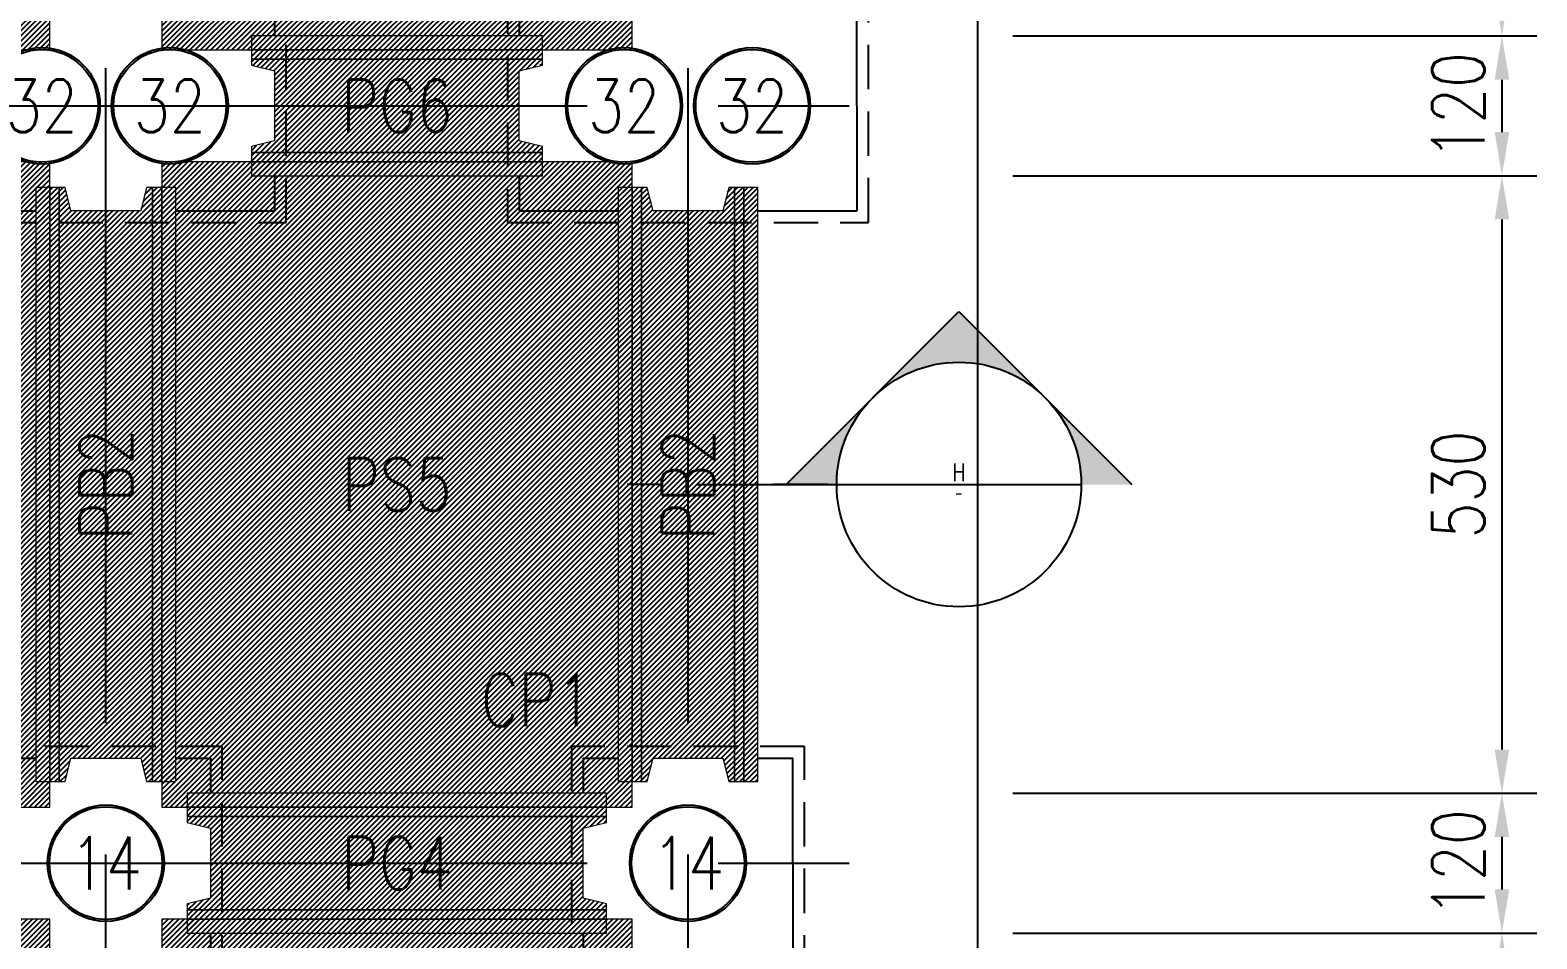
# Model space of a CAD drawing. Extents: x -4754 to 9942, y -40154 to 3841.
# Drawn here: x 3526 to 4820, y -19250 to -18470 of the extents above; entities that cross this region are included whole.
import ezdxf
from ezdxf.enums import TextEntityAlignment as Align

# ---------------------------------------------------------------- set-up
doc = ezdxf.new("R2010")
doc.units = 0
doc.header["$LTSCALE"] = 3
doc.linetypes.add('CENTER', pattern=[2, 1.25, -0.25, 0.25, -0.25])
doc.linetypes.add('DASHED', pattern=[19.05, 12.7, -6.35])
doc.layers.get('0').update_dxf_attribs({"linetype": 'CONTINUOUS'})
doc.layers.add('HB_0', color=7, linetype='CONTINUOUS', transparency=0.5)
doc.layers.add('預鑄版_HATCH', color=253, linetype='CONTINUOUS', transparency=0.1)
for name, color, linetype in [('HB_DIM', 1, 'CONTINUOUS'), ('剖面線', 1, 'CONTINUOUS'), ('基椿', 1, 'CONTINUOUS'), ('底圖', 7, 'CONTINUOUS'), ('預鑄梁', 7, 'CONTINUOUS'), ('預鑄梁_HATCH', 253, 'CONTINUOUS'), ('預鑄梁_TXT', 2, 'CONTINUOUS'), ('預鑄梁_外緣', 7, 'CONTINUOUS'), ('預鑄樁帽', 6, 'CONTINUOUS'), ('預鑄樁帽_TXT', 2, 'CONTINUOUS'), ('預鑄版', 7, 'CONTINUOUS'), ('預鑄版_TXT', 2, 'CONTINUOUS')]:
    doc.layers.add(name, color=color, linetype=linetype)
doc.styles.get("Standard").update_dxf_attribs({"font": 'ROMANS.shx', "width": 0.8, "bigfont": 'chineset.shx'})
doc.dimstyles.new('150cm', dxfattribs={"dimscale": 15, "dimtxt": 3, "dimasz": 2.5, "dimexe": 2, "dimexo": 2, "dimgap": 1, "dimtad": 1, "dimdsep": 46, "dimtxsty": 'Standard', "dimcen": 0, "dimclrt": 2, "dimadec": 0, "dimazin": 0, "dimtfac": 1, "dimtix": 1, "dimtmove": 2, "dimatfit": 3, "dimfxl": 1, "dimtolj": 1, "dimtzin": 0, "dimarcsym": 0})

# ---------------------------------------------------------------- blocks, each defined once
blk = doc.blocks.new('*D91')
at = {"layer": 'HB_DIM', "color": 0, "lineweight": -2}
for p, q in [((4369.8, -17944.7), (4819.8, -17944.7)), ((4789.8, -17982.2), (4789.8, -18437.2)), ((4369.8, -18474.7), (4819.8, -18474.7))]:
    blk.add_line(p, q, dxfattribs=at)
at = {"layer": 'HB_DIM', "color": 0}
for points in [[(4796.1, -17982.2), (4783.6, -17982.2), (4789.8, -17944.7)], [(4783.6, -18437.2), (4796.1, -18437.2), (4789.8, -18474.7)]]:
    blk.add_solid(points, dxfattribs=at)
at = {"layer": 'HB_DIM', "color": 2, "linetype": 'Continuous', "insert": (4752.3, -18209.7), "char_height": 45, "attachment_point": 5, "rotation": 90}
blk.add_mtext('\\A1;530', dxfattribs=at)
blk = doc.blocks.new('*D92')
at = {"layer": 'HB_DIM', "color": 0, "lineweight": -2}
for p, q in [((4369.8, -18474.7), (4819.8, -18474.7)), ((4789.8, -18512.2), (4789.8, -18557.2)), ((4369.8, -18594.7), (4819.8, -18594.7))]:
    blk.add_line(p, q, dxfattribs=at)
at = {"layer": 'HB_DIM', "color": 0}
for points in [[(4796.1, -18512.2), (4783.6, -18512.2), (4789.8, -18474.7)], [(4783.6, -18557.2), (4796.1, -18557.2), (4789.8, -18594.7)]]:
    blk.add_solid(points, dxfattribs=at)
at = {"layer": 'HB_DIM', "color": 2, "linetype": 'Continuous', "insert": (4752.3, -18534.7), "char_height": 45, "attachment_point": 5, "rotation": 90}
blk.add_mtext('\\A1;120', dxfattribs=at)
blk = doc.blocks.new('*D93')
at = {"layer": 'HB_DIM', "color": 0, "lineweight": -2}
for p, q in [((4369.8, -18594.7), (4819.8, -18594.7)), ((4789.8, -18632.2), (4789.8, -19087.2)), ((4369.8, -19124.7), (4819.8, -19124.7))]:
    blk.add_line(p, q, dxfattribs=at)
at = {"layer": 'HB_DIM', "color": 0}
for points in [[(4796.1, -18632.2), (4783.6, -18632.2), (4789.8, -18594.7)], [(4783.6, -19087.2), (4796.1, -19087.2), (4789.8, -19124.7)]]:
    blk.add_solid(points, dxfattribs=at)
at = {"layer": 'HB_DIM', "color": 2, "linetype": 'Continuous', "insert": (4752.3, -18859.7), "char_height": 45, "attachment_point": 5, "rotation": 90}
blk.add_mtext('\\A1;530', dxfattribs=at)
blk = doc.blocks.new('*D94')
at = {"layer": 'HB_DIM', "color": 0, "lineweight": -2}
for p, q in [((4369.8, -19124.7), (4819.8, -19124.7)), ((4789.8, -19162.2), (4789.8, -19207.2)), ((4369.8, -19244.7), (4819.8, -19244.7))]:
    blk.add_line(p, q, dxfattribs=at)
at = {"layer": 'HB_DIM', "color": 0}
for points in [[(4796.1, -19162.2), (4783.6, -19162.2), (4789.8, -19124.7)], [(4783.6, -19207.2), (4796.1, -19207.2), (4789.8, -19244.7)]]:
    blk.add_solid(points, dxfattribs=at)
at = {"layer": 'HB_DIM', "color": 2, "linetype": 'Continuous', "insert": (4752.3, -19184.7), "char_height": 45, "attachment_point": 5, "rotation": 90}
blk.add_mtext('\\A1;120', dxfattribs=at)
blk = doc.blocks.new('*D95')
at = {"layer": 'HB_DIM', "color": 0, "lineweight": -2}
for p, q in [((4369.8, -19244.7), (4819.8, -19244.7)), ((4789.8, -19282.2), (4789.8, -19737.2)), ((4369.8, -19774.7), (4819.8, -19774.7))]:
    blk.add_line(p, q, dxfattribs=at)
at = {"layer": 'HB_DIM', "color": 0}
for points in [[(4796.1, -19282.2), (4783.6, -19282.2), (4789.8, -19244.7)], [(4783.6, -19737.2), (4796.1, -19737.2), (4789.8, -19774.7)]]:
    blk.add_solid(points, dxfattribs=at)
at = {"layer": 'HB_DIM', "color": 2, "linetype": 'Continuous', "insert": (4752.3, -19509.7), "char_height": 45, "attachment_point": 5, "rotation": 90}
blk.add_mtext('\\A1;530', dxfattribs=at)
blk = doc.blocks.new('pile')
at = {"layer": 'HB_0', "linetype": 'Continuous'}
for radius in [50, 48.4]:
    blk.add_circle((0, 0), radius, dxfattribs=at)
at = {"color": 2, "width": 0.8}
blk.add_attdef('A', text='', height=45, dxfattribs=at).set_placement((0, 0), align=Align.MIDDLE_CENTER)
blk = doc.blocks.new('ST-n')
at = {"color": 2}
blk.add_line((-7, 0), (7, 0), dxfattribs=at)
blk.add_circle((0, 0), 7, dxfattribs=at)
at = {"color": 3, "width": 0.8}
blk.add_attdef('A', text='', height=5, dxfattribs=at).set_placement((0, 3.5), align=Align.MIDDLE)
at = {"color": 1, "width": 0.8}
blk.add_attdef('HB2002', text='', height=2.5, dxfattribs=at).set_placement((0, -2.5), align=Align.MIDDLE)
blk = doc.blocks.new('SEC2U0-n')
at = {"color": 2, "linetype": 'Continuous'}
for p, q in [((-9.899, 0), (0, 9.899)), ((0, 9.899), (9.899, 0)), ((-7.508, 0), (-10.617, 0))]:
    blk.add_line(p, q, dxfattribs=at)
at = {"color": 3}
for p, q in [((-17, 0), (-19, 0)), ((-15, 0), (-7, 0))]:
    blk.add_line(p, q, dxfattribs=at)
at = {"color": 2, "linetype": 'Continuous'}
blk.add_circle((0, 0), 7, dxfattribs=at)
for points in [[(0, 9.899), (-3.5, 6.062), (-4.95, 4.95), (-4.261, 5.553)], [(0, 9.899), (-1.812, 6.761), (-3.5, 6.062), (-1.812, 6.761)], [(0, 9.899), (0, 7), (-1.812, 6.761), (-0.914, 6.94)], [(0, 9.899), (3.5, 6.062), (4.95, 4.95), (4.261, 5.553)], [(0, 9.899), (1.812, 6.761), (3.5, 6.062), (1.812, 6.761)], [(0, 9.899), (0, 7), (1.812, 6.761), (0.914, 6.94)], [(-9.899, 0), (-6.062, 3.5), (-4.95, 4.95), (-5.553, 4.261)], [(9.899, 0), (6.062, 3.5), (4.95, 4.95), (5.553, 4.261)], [(-9.899, 0), (-6.761, 1.812), (-6.062, 3.5), (-6.761, 1.812)], [(9.899, 0), (6.761, 1.812), (6.062, 3.5), (6.761, 1.812)], [(-9.899, 0), (-7, 0), (-6.761, 1.812), (-6.94, 0.914)], [(9.899, 0), (7, 0), (6.761, 1.812), (6.94, 0.914)]]:
    blk.add_solid(points, dxfattribs=at)

msp = doc.modelspace()

# ---------------------------------------------------------------- hatches: boundary and pattern name
at = {"layer": '預鑄梁_HATCH', "linetype": 'Continuous'}
h = msp.add_hatch(dxfattribs=at)
h.set_pattern_fill('ANSI31', color=256, style=0)
h.paths.add_polyline_path([(3715.844, -18594.682), (3965.844, -18594.682), (3965.844, -18594.682), (3965.844, -18582.682), (3965.844, -18574.682), (3965.844, -18569.682), (3945.844, -18564.682), (3945.844, -18504.682), (3965.844, -18499.682), (3965.844, -18494.682), (3965.844, -18486.682), (3965.844, -18474.682), (3965.844, -18474.682), (3715.844, -18474.682), (3715.844, -18474.682), (3715.844, -18486.682), (3715.844, -18494.682), (3715.844, -18499.682), (3735.844, -18504.682), (3735.844, -18564.682), (3715.844, -18569.682), (3715.844, -18574.682), (3715.844, -18582.682)], flags=17)
h = msp.add_hatch(dxfattribs=at)
h.set_pattern_fill('ANSI31', color=256, style=0)
h.paths.add_polyline_path([(3530.844, -19114.682), (3542.844, -19114.682), (3550.844, -19114.682), (3555.844, -19114.682), (3560.844, -19094.682), (3620.844, -19094.682), (3625.844, -19114.682), (3630.844, -19114.682), (3638.844, -19114.682), (3650.844, -19114.682), (3650.844, -19114.682), (3650.844, -18604.682), (3650.844, -18604.682), (3638.844, -18604.682), (3630.844, -18604.682), (3625.844, -18604.682), (3620.844, -18624.682), (3560.844, -18624.682), (3555.844, -18604.682), (3550.844, -18604.682), (3542.844, -18604.682), (3530.844, -18604.682), (3530.844, -18604.682)], flags=17)
h = msp.add_hatch(dxfattribs=at)
h.set_pattern_fill('ANSI31', color=256, style=0)
h.paths.add_polyline_path([(4030.844, -19114.682), (4042.844, -19114.682), (4050.844, -19114.682), (4055.844, -19114.682), (4060.844, -19094.682), (4120.844, -19094.682), (4125.844, -19114.682), (4130.844, -19114.682), (4138.844, -19114.682), (4150.844, -19114.682), (4150.844, -19114.682), (4150.844, -18604.682), (4150.844, -18604.682), (4138.844, -18604.682), (4130.844, -18604.682), (4125.844, -18604.682), (4120.844, -18624.682), (4060.844, -18624.682), (4055.844, -18604.682), (4050.844, -18604.682), (4042.844, -18604.682), (4030.844, -18604.682), (4030.844, -18604.682)], flags=17)
h = msp.add_hatch(dxfattribs=at)
h.set_pattern_fill('ANSI31', color=256, style=0)
h.paths.add_polyline_path([(3660.844, -19244.682), (4020.844, -19244.682), (4020.844, -19244.682), (4020.844, -19232.682), (4020.844, -19224.682), (4020.844, -19219.682), (4000.844, -19214.682), (4000.844, -19154.682), (4020.844, -19149.682), (4020.844, -19144.682), (4020.844, -19136.682), (4020.844, -19124.682), (4020.844, -19124.682), (3660.844, -19124.682), (3660.844, -19124.682), (3660.844, -19136.682), (3660.844, -19144.682), (3660.844, -19149.682), (3680.844, -19154.682), (3680.844, -19214.682), (3660.844, -19219.682), (3660.844, -19224.682), (3660.844, -19232.682)], flags=17)
at = {"layer": '預鑄版_HATCH', "linetype": 'Continuous'}
h = msp.add_hatch(dxfattribs=at)
h.set_pattern_fill('ANSI31', color=256, style=0)
h.paths.add_polyline_path([(3138.844, -18486.682), (3542.844, -18486.682), (3542.844, -17932.682), (3138.844, -17932.682)], flags=17)
h = msp.add_hatch(dxfattribs=at)
h.set_pattern_fill('ANSI31', color=256, style=0)
h.paths.add_polyline_path([(3638.844, -18486.682), (4042.844, -18486.682), (4042.844, -17932.682), (3638.844, -17932.682)], flags=17)
h = msp.add_hatch(dxfattribs=at)
h.set_pattern_fill('ANSI31', color=256, style=0)
h.paths.add_polyline_path([(3138.844, -19136.682), (3542.844, -19136.682), (3542.844, -18582.682), (3138.844, -18582.682)], flags=17)
h = msp.add_hatch(dxfattribs=at)
h.set_pattern_fill('ANSI31', color=256, style=0)
h.paths.add_polyline_path([(3638.844, -19136.682), (4042.844, -19136.682), (4042.844, -18582.682), (3638.844, -18582.682)], flags=17)
h = msp.add_hatch(dxfattribs=at)
h.set_pattern_fill('ANSI31', color=256, style=0)
h.paths.add_polyline_path([(3138.844, -19786.682), (3542.844, -19786.682), (3542.844, -19232.682), (3138.844, -19232.682)], flags=17)
h = msp.add_hatch(dxfattribs=at)
h.set_pattern_fill('ANSI31', color=256, style=0)
h.paths.add_polyline_path([(3638.844, -19786.682), (4042.844, -19786.682), (4042.844, -19232.682), (3638.844, -19232.682)], flags=17)

# ---------------------------------------------------------------- linework, layer by layer
at = {"layer": '底圖', "color": 4, "linetype": 'Continuous'}
msp.add_lwpolyline([(-158.156, -19964.682), (4339.844, -19964.682), (4339.844, -16984.682), (-158.156, -16984.682), (-158.156, -19964.682)], dxfattribs=at)
at = {"layer": '底圖', "color": 252, "linetype": 'CENTER', "ltscale": 150}
for points in [[(3590.844, -19964.682), (3590.844, -16984.682)], [(4090.844, -19964.682), (4090.844, -16984.682)], [(-158.156, -18534.682), (4339.844, -18534.682)], [(-158.156, -19184.682), (4339.844, -19184.682)]]:
    msp.add_lwpolyline(points, dxfattribs=at)
at = {"layer": '預鑄梁', "lineweight": 5}
for p, q in [((3735.844, -18474.682, 110), (3715.844, -18474.682, 110)), ((3715.844, -18474.682, 110), (3715.844, -18486.682, 110)), ((3945.844, -18474.682, 110), (3735.844, -18474.682, 110)), ((3965.844, -18474.682, 110), (3945.844, -18474.682, 110)), ((3965.844, -18486.682, 110), (3965.844, -18474.682, 110)), ((3735.844, -18486.682, 110), (3715.844, -18486.682, 110)), ((3715.844, -18486.682, 110), (3715.844, -18494.682, 97)), ((3715.844, -18486.682, 110), (3735.844, -18486.682, 110)), ((3945.844, -18486.682, 110), (3735.844, -18486.682, 110)), ((3735.844, -18486.682, 110), (3945.844, -18486.682, 110)), ((3965.844, -18486.682, 110), (3945.844, -18486.682, 110)), ((3945.844, -18486.682, 110), (3965.844, -18486.682, 110)), ((3965.844, -18494.682, 97), (3965.844, -18486.682, 110)), ((3735.844, -18494.682, 97), (3715.844, -18494.682, 97)), ((3715.844, -18494.682, 97), (3715.844, -18499.682, 97)), ((3715.844, -18494.682, 97), (3735.844, -18494.682, 97)), ((3715.844, -18499.682, 97), (3735.844, -18504.682, 97)), ((3735.844, -18494.682, 97), (3945.844, -18494.682, 97)), ((3945.844, -18494.682, 97), (3735.844, -18494.682, 97)), ((3965.844, -18494.682, 97), (3945.844, -18494.682, 97)), ((3945.844, -18494.682, 97), (3965.844, -18494.682, 97)), ((3945.844, -18504.682, 97), (3965.844, -18499.682, 97)), ((3965.844, -18499.682, 97), (3965.844, -18494.682, 97)), ((3735.844, -18504.682, 97), (3735.844, -18564.682, 97)), ((3945.844, -18564.682, 97), (3945.844, -18504.682, 97)), ((3735.844, -18564.682, 97), (3715.844, -18569.682, 97)), ((3965.844, -18569.682, 97), (3945.844, -18564.682, 97)), ((3715.844, -18569.682, 97), (3715.844, -18574.682, 97)), ((3715.844, -18574.682, 97), (3735.844, -18574.682, 97)), ((3735.844, -18574.682, 97), (3715.844, -18574.682, 97)), ((3715.844, -18574.682, 97), (3715.844, -18582.682, 113)), ((3945.844, -18574.682, 97), (3735.844, -18574.682, 97)), ((3735.844, -18574.682, 97), (3945.844, -18574.682, 97)), ((3945.844, -18574.682, 97), (3965.844, -18574.682, 97)), ((3965.844, -18574.682, 97), (3945.844, -18574.682, 97)), ((3965.844, -18574.682, 97), (3965.844, -18569.682, 97)), ((3965.844, -18582.682, 113), (3965.844, -18574.682, 97)), ((3715.844, -18582.682, 113), (3735.844, -18582.682, 113)), ((3735.844, -18582.682, 113), (3715.844, -18582.682, 113)), ((3715.844, -18582.682, 113), (3715.844, -18594.682, 113)), ((3715.844, -18594.682, 113), (3735.844, -18594.682, 113)), ((3945.844, -18582.682, 113), (3735.844, -18582.682, 113)), ((3735.844, -18582.682, 113), (3945.844, -18582.682, 113)), ((3735.844, -18594.682, 113), (3945.844, -18594.682, 113)), ((3945.844, -18582.682, 113), (3965.844, -18582.682, 113)), ((3965.844, -18582.682, 113), (3945.844, -18582.682, 113)), ((3945.844, -18594.682, 113), (3965.844, -18594.682, 113)), ((3965.844, -18594.682, 113), (3965.844, -18582.682, 113)), ((3542.844, -18604.682, 113), (3530.844, -18604.682, 113)), ((3530.844, -18604.682, 113), (3530.844, -18624.682, 113)), ((3550.844, -18604.682, 97), (3542.844, -18604.682, 113)), ((3542.844, -18604.682, 113), (3542.844, -18624.682, 113)), ((3542.844, -18624.682, 113), (3542.844, -18604.682, 113)), ((3555.844, -18604.682, 97), (3550.844, -18604.682, 97)), ((3550.844, -18604.682, 97), (3550.844, -18624.682, 97)), ((3550.844, -18624.682, 97), (3550.844, -18604.682, 97)), ((3560.844, -18624.682, 97), (3555.844, -18604.682, 97)), ((3625.844, -18604.682, 97), (3620.844, -18624.682, 97)), ((3630.844, -18604.682, 97), (3625.844, -18604.682, 97)), ((3630.844, -18624.682, 97), (3630.844, -18604.682, 97)), ((3630.844, -18604.682, 97), (3630.844, -18624.682, 97)), ((3638.844, -18604.682, 113), (3630.844, -18604.682, 97)), ((3638.844, -18624.682, 113), (3638.844, -18604.682, 113)), ((3638.844, -18604.682, 113), (3638.844, -18624.682, 113)), ((3650.844, -18604.682, 113), (3638.844, -18604.682, 113)), ((3650.844, -18624.682, 113), (3650.844, -18604.682, 113)), ((4042.844, -18604.682, 113), (4030.844, -18604.682, 113)), ((4030.844, -18604.682, 113), (4030.844, -18624.682, 113)), ((4050.844, -18604.682, 97), (4042.844, -18604.682, 113)), ((4042.844, -18604.682, 113), (4042.844, -18624.682, 113)), ((4042.844, -18624.682, 113), (4042.844, -18604.682, 113)), ((4055.844, -18604.682, 97), (4050.844, -18604.682, 97)), ((4050.844, -18604.682, 97), (4050.844, -18624.682, 97)), ((4050.844, -18624.682, 97), (4050.844, -18604.682, 97)), ((4060.844, -18624.682, 97), (4055.844, -18604.682, 97)), ((4125.844, -18604.682, 97), (4120.844, -18624.682, 97)), ((4130.844, -18604.682, 97), (4125.844, -18604.682, 97)), ((4130.844, -18624.682, 97), (4130.844, -18604.682, 97)), ((4130.844, -18604.682, 97), (4130.844, -18624.682, 97)), ((4138.844, -18604.682, 113), (4130.844, -18604.682, 97)), ((4138.844, -18624.682, 113), (4138.844, -18604.682, 113)), ((4138.844, -18604.682, 113), (4138.844, -18624.682, 113)), ((4150.844, -18604.682, 113), (4138.844, -18604.682, 113)), ((4150.844, -18624.682, 113), (4150.844, -18604.682, 113)), ((3530.844, -18624.682, 113), (3530.844, -19094.682, 113)), ((3542.844, -18624.682, 113), (3542.844, -19094.682, 113)), ((3542.844, -19094.682, 113), (3542.844, -18624.682, 113)), ((3550.844, -19094.682, 97), (3550.844, -18624.682, 97)), ((3550.844, -18624.682, 97), (3550.844, -19094.682, 97)), ((3620.844, -18624.682, 97), (3560.844, -18624.682, 97)), ((3630.844, -18624.682, 97), (3630.844, -19094.682, 97)), ((3630.844, -19094.682, 97), (3630.844, -18624.682, 97)), ((3638.844, -18624.682, 113), (3638.844, -19094.682, 113)), ((3638.844, -19094.682, 113), (3638.844, -18624.682, 113)), ((3650.844, -19094.682, 113), (3650.844, -18624.682, 113)), ((4030.844, -18624.682, 113), (4030.844, -19094.682, 113)), ((4042.844, -18624.682, 113), (4042.844, -19094.682, 113)), ((4042.844, -19094.682, 113), (4042.844, -18624.682, 113)), ((4050.844, -19094.682, 97), (4050.844, -18624.682, 97)), ((4050.844, -18624.682, 97), (4050.844, -19094.682, 97)), ((4120.844, -18624.682, 97), (4060.844, -18624.682, 97)), ((4130.844, -18624.682, 97), (4130.844, -19094.682, 97)), ((4130.844, -19094.682, 97), (4130.844, -18624.682, 97)), ((4138.844, -18624.682, 113), (4138.844, -19094.682, 113)), ((4138.844, -19094.682, 113), (4138.844, -18624.682, 113)), ((4150.844, -19094.682, 113), (4150.844, -18624.682, 113)), ((3530.844, -19094.682, 113), (3530.844, -19114.682, 113)), ((3542.844, -19094.682, 113), (3542.844, -19114.682, 113)), ((3542.844, -19114.682, 113), (3542.844, -19094.682, 113)), ((3550.844, -19094.682, 97), (3550.844, -19114.682, 97)), ((3550.844, -19114.682, 97), (3550.844, -19094.682, 97)), ((3555.844, -19114.682, 97), (3560.844, -19094.682, 97)), ((3560.844, -19094.682, 97), (3620.844, -19094.682, 97)), ((3620.844, -19094.682, 97), (3625.844, -19114.682, 97)), ((3630.844, -19114.682, 97), (3630.844, -19094.682, 97)), ((3630.844, -19094.682, 97), (3630.844, -19114.682, 97)), ((3638.844, -19114.682, 113), (3638.844, -19094.682, 113)), ((3638.844, -19094.682, 113), (3638.844, -19114.682, 113)), ((3650.844, -19114.682, 113), (3650.844, -19094.682, 113)), ((4030.844, -19094.682, 113), (4030.844, -19114.682, 113)), ((4042.844, -19094.682, 113), (4042.844, -19114.682, 113)), ((4042.844, -19114.682, 113), (4042.844, -19094.682, 113)), ((4050.844, -19094.682, 97), (4050.844, -19114.682, 97)), ((4050.844, -19114.682, 97), (4050.844, -19094.682, 97)), ((4055.844, -19114.682, 97), (4060.844, -19094.682, 97)), ((4060.844, -19094.682, 97), (4120.844, -19094.682, 97)), ((4120.844, -19094.682, 97), (4125.844, -19114.682, 97)), ((4130.844, -19114.682, 97), (4130.844, -19094.682, 97)), ((4130.844, -19094.682, 97), (4130.844, -19114.682, 97)), ((4138.844, -19114.682, 113), (4138.844, -19094.682, 113)), ((4138.844, -19094.682, 113), (4138.844, -19114.682, 113)), ((4150.844, -19114.682, 113), (4150.844, -19094.682, 113)), ((3530.844, -19114.682, 113), (3542.844, -19114.682, 113)), ((3542.844, -19114.682, 113), (3550.844, -19114.682, 97)), ((3550.844, -19114.682, 97), (3555.844, -19114.682, 97)), ((3625.844, -19114.682, 97), (3630.844, -19114.682, 97)), ((3630.844, -19114.682, 97), (3638.844, -19114.682, 113)), ((3638.844, -19114.682, 113), (3650.844, -19114.682, 113)), ((3680.844, -19124.682, 113), (3660.844, -19124.682, 113)), ((3660.844, -19124.682, 113), (3660.844, -19136.682, 113)), ((4000.844, -19124.682, 113), (3680.844, -19124.682, 113)), ((4020.844, -19124.682, 113), (4000.844, -19124.682, 113)), ((4020.844, -19136.682, 113), (4020.844, -19124.682, 113)), ((4030.844, -19114.682, 113), (4042.844, -19114.682, 113)), ((4042.844, -19114.682, 113), (4050.844, -19114.682, 97)), ((4050.844, -19114.682, 97), (4055.844, -19114.682, 97)), ((4125.844, -19114.682, 97), (4130.844, -19114.682, 97)), ((4130.844, -19114.682, 97), (4138.844, -19114.682, 113)), ((4138.844, -19114.682, 113), (4150.844, -19114.682, 113)), ((3680.844, -19136.682, 113), (3660.844, -19136.682, 113)), ((3660.844, -19136.682, 113), (3660.844, -19144.682, 100)), ((3660.844, -19136.682, 113), (3680.844, -19136.682, 113)), ((4000.844, -19136.682, 113), (3680.844, -19136.682, 113)), ((3680.844, -19136.682, 113), (4000.844, -19136.682, 113)), ((4020.844, -19136.682, 113), (4000.844, -19136.682, 113)), ((4000.844, -19136.682, 113), (4020.844, -19136.682, 113)), ((4020.844, -19144.682, 100), (4020.844, -19136.682, 113)), ((3680.844, -19144.682, 100), (3660.844, -19144.682, 100)), ((3660.844, -19144.682, 100), (3660.844, -19149.682, 100)), ((3660.844, -19144.682, 100), (3680.844, -19144.682, 100)), ((3660.844, -19149.682, 100), (3680.844, -19154.682, 100)), ((3680.844, -19144.682, 100), (4000.844, -19144.682, 100)), ((4000.844, -19144.682, 100), (3680.844, -19144.682, 100)), ((4020.844, -19144.682, 100), (4000.844, -19144.682, 100)), ((4000.844, -19144.682, 100), (4020.844, -19144.682, 100)), ((4000.844, -19154.682, 100), (4020.844, -19149.682, 100)), ((4020.844, -19149.682, 100), (4020.844, -19144.682, 100)), ((3680.844, -19154.682, 100), (3680.844, -19214.682, 100)), ((4000.844, -19214.682, 100), (4000.844, -19154.682, 100)), ((3680.844, -19214.682, 100), (3660.844, -19219.682, 100)), ((4020.844, -19219.682, 100), (4000.844, -19214.682, 100)), ((3660.844, -19219.682, 100), (3660.844, -19224.682, 100)), ((3660.844, -19224.682, 100), (3680.844, -19224.682, 100)), ((3680.844, -19224.682, 100), (3660.844, -19224.682, 100)), ((3660.844, -19224.682, 100), (3660.844, -19232.682, 116)), ((4000.844, -19224.682, 100), (3680.844, -19224.682, 100)), ((3680.844, -19224.682, 100), (4000.844, -19224.682, 100)), ((4000.844, -19224.682, 100), (4020.844, -19224.682, 100)), ((4020.844, -19224.682, 100), (4000.844, -19224.682, 100)), ((4020.844, -19224.682, 100), (4020.844, -19219.682, 100)), ((4020.844, -19232.682, 116), (4020.844, -19224.682, 100)), ((3660.844, -19232.682, 116), (3680.844, -19232.682, 116)), ((3680.844, -19232.682, 116), (3660.844, -19232.682, 116)), ((3660.844, -19232.682, 116), (3660.844, -19244.682, 116)), ((4000.844, -19232.682, 116), (3680.844, -19232.682, 116)), ((3680.844, -19232.682, 116), (4000.844, -19232.682, 116)), ((4000.844, -19232.682, 116), (4020.844, -19232.682, 116)), ((4020.844, -19232.682, 116), (4000.844, -19232.682, 116)), ((4020.844, -19244.682, 116), (4020.844, -19232.682, 116)), ((3660.844, -19244.682, 116), (3680.844, -19244.682, 116)), ((3680.844, -19244.682, 116), (4000.844, -19244.682, 116)), ((4000.844, -19244.682, 116), (4020.844, -19244.682, 116))]:
    msp.add_line(p, q, dxfattribs=at)
at = {"layer": '預鑄梁', "color": 1, "linetype": 'Continuous'}
for points in [[(3735.844, -18444.682), (3735.844, -18474.682)], [(3945.844, -18444.682), (3945.844, -18474.682)], [(4235.844, -18534.682), (4235.844, -18444.682)], [(4235.844, -18534.682), (4235.844, -18624.682)], [(3735.844, -18594.682), (3735.844, -18624.682)], [(3945.844, -18594.682), (3945.844, -18624.682)], [(3445.844, -18624.682), (3530.844, -18624.682)], [(3650.844, -18624.682), (3735.844, -18624.682)], [(3945.844, -18624.682), (4030.844, -18624.682)], [(4150.844, -18624.682), (4235.844, -18624.682)], [(3500.844, -19094.682), (3530.844, -19094.682)], [(3650.844, -19094.682), (3680.844, -19094.682)], [(3680.844, -19094.682), (3680.844, -19124.682)], [(4000.844, -19094.682), (4000.844, -19124.682)], [(4000.844, -19094.682), (4030.844, -19094.682)], [(4150.844, -19094.682), (4180.844, -19094.682)], [(4180.844, -19184.682), (4180.844, -19094.682)], [(4180.844, -19184.682), (4180.844, -19274.682)], [(3680.844, -19244.682), (3680.844, -19274.682)], [(4000.844, -19244.682), (4000.844, -19274.682)]]:
    msp.add_lwpolyline(points, dxfattribs=at)
at = {"layer": '預鑄梁_外緣', "lineweight": 5}
for p, q in [((3735.844, -18474.682, 110), (3715.844, -18474.682, 110)), ((3715.844, -18474.682, 110), (3715.844, -18486.682, 110)), ((3945.844, -18474.682, 110), (3735.844, -18474.682, 110)), ((3965.844, -18474.682, 110), (3945.844, -18474.682, 110)), ((3965.844, -18486.682, 110), (3965.844, -18474.682, 110)), ((3715.844, -18486.682, 110), (3715.844, -18494.682, 97)), ((3965.844, -18494.682, 97), (3965.844, -18486.682, 110)), ((3715.844, -18494.682, 97), (3715.844, -18499.682, 97)), ((3715.844, -18499.682, 97), (3735.844, -18504.682, 97)), ((3945.844, -18504.682, 97), (3965.844, -18499.682, 97)), ((3965.844, -18499.682, 97), (3965.844, -18494.682, 97)), ((3735.844, -18504.682, 97), (3735.844, -18564.682, 97)), ((3945.844, -18564.682, 97), (3945.844, -18504.682, 97)), ((3735.844, -18564.682, 97), (3715.844, -18569.682, 97)), ((3965.844, -18569.682, 97), (3945.844, -18564.682, 97)), ((3715.844, -18569.682, 97), (3715.844, -18574.682, 97)), ((3715.844, -18574.682, 97), (3715.844, -18582.682, 113)), ((3965.844, -18574.682, 97), (3965.844, -18569.682, 97)), ((3965.844, -18582.682, 113), (3965.844, -18574.682, 97)), ((3715.844, -18582.682, 113), (3715.844, -18594.682, 113)), ((3715.844, -18594.682, 113), (3735.844, -18594.682, 113)), ((3735.844, -18594.682, 113), (3945.844, -18594.682, 113)), ((3945.844, -18594.682, 113), (3965.844, -18594.682, 113)), ((3965.844, -18594.682, 113), (3965.844, -18582.682, 113)), ((3542.844, -18604.682, 113), (3530.844, -18604.682, 113)), ((3530.844, -18604.682, 113), (3530.844, -18624.682, 113)), ((3550.844, -18604.682, 97), (3542.844, -18604.682, 113)), ((3555.844, -18604.682, 97), (3550.844, -18604.682, 97)), ((3560.844, -18624.682, 97), (3555.844, -18604.682, 97)), ((3625.844, -18604.682, 97), (3620.844, -18624.682, 97)), ((3630.844, -18604.682, 97), (3625.844, -18604.682, 97)), ((3638.844, -18604.682, 113), (3630.844, -18604.682, 97)), ((3650.844, -18604.682, 113), (3638.844, -18604.682, 113)), ((3650.844, -18624.682, 113), (3650.844, -18604.682, 113)), ((4042.844, -18604.682, 113), (4030.844, -18604.682, 113)), ((4030.844, -18604.682, 113), (4030.844, -18624.682, 113)), ((4050.844, -18604.682, 97), (4042.844, -18604.682, 113)), ((4055.844, -18604.682, 97), (4050.844, -18604.682, 97)), ((4060.844, -18624.682, 97), (4055.844, -18604.682, 97)), ((4125.844, -18604.682, 97), (4120.844, -18624.682, 97)), ((4130.844, -18604.682, 97), (4125.844, -18604.682, 97)), ((4138.844, -18604.682, 113), (4130.844, -18604.682, 97)), ((4150.844, -18604.682, 113), (4138.844, -18604.682, 113)), ((4150.844, -18624.682, 113), (4150.844, -18604.682, 113)), ((3530.844, -18624.682, 113), (3530.844, -19094.682, 113)), ((3620.844, -18624.682, 97), (3560.844, -18624.682, 97)), ((3650.844, -19094.682, 113), (3650.844, -18624.682, 113)), ((4030.844, -18624.682, 113), (4030.844, -19094.682, 113)), ((4120.844, -18624.682, 97), (4060.844, -18624.682, 97)), ((4150.844, -19094.682, 113), (4150.844, -18624.682, 113)), ((3530.844, -19094.682, 113), (3530.844, -19114.682, 113)), ((3555.844, -19114.682, 97), (3560.844, -19094.682, 97)), ((3560.844, -19094.682, 97), (3620.844, -19094.682, 97)), ((3620.844, -19094.682, 97), (3625.844, -19114.682, 97)), ((3650.844, -19114.682, 113), (3650.844, -19094.682, 113)), ((4030.844, -19094.682, 113), (4030.844, -19114.682, 113)), ((4055.844, -19114.682, 97), (4060.844, -19094.682, 97)), ((4060.844, -19094.682, 97), (4120.844, -19094.682, 97)), ((4120.844, -19094.682, 97), (4125.844, -19114.682, 97)), ((4150.844, -19114.682, 113), (4150.844, -19094.682, 113)), ((3530.844, -19114.682, 113), (3542.844, -19114.682, 113)), ((3542.844, -19114.682, 113), (3550.844, -19114.682, 97)), ((3550.844, -19114.682, 97), (3555.844, -19114.682, 97)), ((3625.844, -19114.682, 97), (3630.844, -19114.682, 97)), ((3630.844, -19114.682, 97), (3638.844, -19114.682, 113)), ((3638.844, -19114.682, 113), (3650.844, -19114.682, 113)), ((3680.844, -19124.682, 113), (3660.844, -19124.682, 113)), ((3660.844, -19124.682, 113), (3660.844, -19136.682, 113)), ((4000.844, -19124.682, 113), (3680.844, -19124.682, 113)), ((4020.844, -19124.682, 113), (4000.844, -19124.682, 113)), ((4020.844, -19136.682, 113), (4020.844, -19124.682, 113)), ((4030.844, -19114.682, 113), (4042.844, -19114.682, 113)), ((4042.844, -19114.682, 113), (4050.844, -19114.682, 97)), ((4050.844, -19114.682, 97), (4055.844, -19114.682, 97)), ((4125.844, -19114.682, 97), (4130.844, -19114.682, 97)), ((4130.844, -19114.682, 97), (4138.844, -19114.682, 113)), ((4138.844, -19114.682, 113), (4150.844, -19114.682, 113)), ((3660.844, -19136.682, 113), (3660.844, -19144.682, 100)), ((4020.844, -19144.682, 100), (4020.844, -19136.682, 113)), ((3660.844, -19144.682, 100), (3660.844, -19149.682, 100)), ((3660.844, -19149.682, 100), (3680.844, -19154.682, 100)), ((4000.844, -19154.682, 100), (4020.844, -19149.682, 100)), ((4020.844, -19149.682, 100), (4020.844, -19144.682, 100)), ((3680.844, -19154.682, 100), (3680.844, -19214.682, 100)), ((4000.844, -19214.682, 100), (4000.844, -19154.682, 100)), ((3680.844, -19214.682, 100), (3660.844, -19219.682, 100)), ((4020.844, -19219.682, 100), (4000.844, -19214.682, 100)), ((3660.844, -19219.682, 100), (3660.844, -19224.682, 100)), ((3660.844, -19224.682, 100), (3660.844, -19232.682, 116)), ((4020.844, -19224.682, 100), (4020.844, -19219.682, 100)), ((4020.844, -19232.682, 116), (4020.844, -19224.682, 100)), ((3660.844, -19232.682, 116), (3660.844, -19244.682, 116)), ((4020.844, -19244.682, 116), (4020.844, -19232.682, 116)), ((3660.844, -19244.682, 116), (3680.844, -19244.682, 116)), ((3680.844, -19244.682, 116), (4000.844, -19244.682, 116)), ((4000.844, -19244.682, 116), (4020.844, -19244.682, 116))]:
    msp.add_line(p, q, dxfattribs=at)
at = {"layer": '預鑄樁帽', "linetype": 'DASHED'}
for points in [[(3435.844, -18634.682), (3745.844, -18634.682), (3745.844, -18434.682), (3435.844, -18434.682), (3435.844, -18634.682)], [(3935.844, -18634.682), (4245.844, -18634.682), (4245.844, -18434.682), (3935.844, -18434.682), (3935.844, -18634.682)], [(3490.844, -19284.682), (3690.844, -19284.682), (3690.844, -19084.682), (3490.844, -19084.682), (3490.844, -19284.682)], [(3990.844, -19284.682), (4190.844, -19284.682), (4190.844, -19084.682), (3990.844, -19084.682), (3990.844, -19284.682)]]:
    msp.add_lwpolyline(points, dxfattribs=at)
at = {"layer": '預鑄版', "lineweight": 5}
for points in [[(3138.844, -18486.682, 110), (3542.844, -18486.682, 110), (3542.844, -17932.682, 110), (3138.844, -17932.682, 110), (3138.844, -18486.682, 110)], [(3638.844, -18486.682, 110), (4042.844, -18486.682, 110), (4042.844, -17932.682, 110), (3638.844, -17932.682, 110), (3638.844, -18486.682, 110)], [(3138.844, -19136.682, 113), (3542.844, -19136.682, 113), (3542.844, -18582.682, 113), (3138.844, -18582.682, 113), (3138.844, -19136.682, 113)], [(3638.844, -19136.682, 113), (4042.844, -19136.682, 113), (4042.844, -18582.682, 113), (3638.844, -18582.682, 113), (3638.844, -19136.682, 113)], [(3138.844, -19786.682, 116), (3542.844, -19786.682, 116), (3542.844, -19232.682, 116), (3138.844, -19232.682, 116), (3138.844, -19786.682, 116)], [(3638.844, -19786.682, 116), (4042.844, -19786.682, 116), (4042.844, -19232.682, 116), (3638.844, -19232.682, 116), (3638.844, -19786.682, 116)]]:
    msp.add_polyline3d(points, dxfattribs=at)

# ---------------------------------------------------------------- block references
at = {"layer": '剖面線', "linetype": 'Continuous', "xscale": 15, "yscale": 15, "zscale": 15, "rotation": 359.9999999991219}
msp.add_blockref('SEC2U0-n', (4323.532, -18859.682), dxfattribs=at)
at = {"layer": '剖面線', "linetype": 'Continuous'}
ref = msp.add_blockref('ST-n', (4323.532, -18859.682), dxfattribs=dict(at, xscale=15, yscale=15, zscale=15, rotation=359.9999999991219))
ref.add_attrib('HB2002', '-', dxfattribs={"layer": '0', "color": 1, "height": 7.5, "width": 0.8}).set_placement((4323.532, -18867.182), align=Align.MIDDLE)
ref.add_attrib('A', 'H', dxfattribs={"layer": '0', "color": 3, "height": 15, "width": 0.8}).set_placement((4323.532, -18849.182), align=Align.MIDDLE)
at = {"layer": '基椿', "linetype": 'Continuous', "rotation": 360}
for p, values in [((3535.844, -18534.682), {'A': '32'}), ((3645.844, -18534.682), {'A': '32'}), ((4035.844, -18534.682), {'A': '32'}), ((4145.844, -18534.682), {'A': '32'}), ((3590.844, -19184.682), {'A': '14'}), ((4090.844, -19184.682), {'A': '14'})]:
    msp.add_blockref('pile', p, dxfattribs=at).add_auto_attribs(values)

# ---------------------------------------------------------------- texts
at = {"layer": '預鑄梁_TXT', "linetype": 'Continuous', "width": 0.8}
for s, p in [('PG6', (3840.844, -18534.682, 113)), ('PG4', (3840.844, -19184.682, 116))]:
    msp.add_text(s, height=45, dxfattribs=at).set_placement(p, align=Align.MIDDLE)
for p in [(3590.844, -18859.682, 113), (4090.844, -18859.682, 113)]:
    msp.add_text('PB2', height=45, rotation=90, dxfattribs=at).set_placement(p, align=Align.MIDDLE)
at = {"layer": '預鑄樁帽_TXT', "linetype": 'Continuous', "width": 0.8}
msp.add_text('CP1', height=45, dxfattribs=at).set_placement((3960.844, -19044.682), align=Align.MIDDLE)
at = {"layer": '預鑄版_TXT', "linetype": 'Continuous', "width": 0.8}
msp.add_text('PS5', height=45, dxfattribs=at).set_placement((3840.844, -18859.682, 113), align=Align.MIDDLE)

# ---------------------------------------------------------------- dimensions: what is measured, and where the dimension line sits
at = {"layer": 'HB_DIM'}
for base, p1, p2, picture, middle in [((4789.844, -18474.682), (4339.844, -17944.682, 110), (4339.844, -18474.682, 113), '*D91', (4752.344, -18209.682)), ((4789.844, -18594.682), (4339.844, -18474.682, 113), (4339.844, -18594.682, 113), '*D92', (4752.344, -18534.682)), ((4789.844, -19124.682), (4339.844, -18594.682, 113), (4339.844, -19124.682, 116), '*D93', (4752.344, -18859.682)), ((4789.844, -19244.682), (4339.844, -19124.682, 116), (4339.844, -19244.682, 116), '*D94', (4752.344, -19184.682)), ((4789.844, -19774.682), (4339.844, -19244.682, 116), (4339.844, -19774.682, 120), '*D95', (4752.344, -19509.682))]:
    dim = msp.add_linear_dim(base=base, p1=p1, p2=p2, angle=90, dimstyle='150cm', dxfattribs=at)
    dim.commit()
    dim.dimension.update_dxf_attribs({"geometry": picture, "text_midpoint": middle})

doc.saveas('drawing.dxf')
